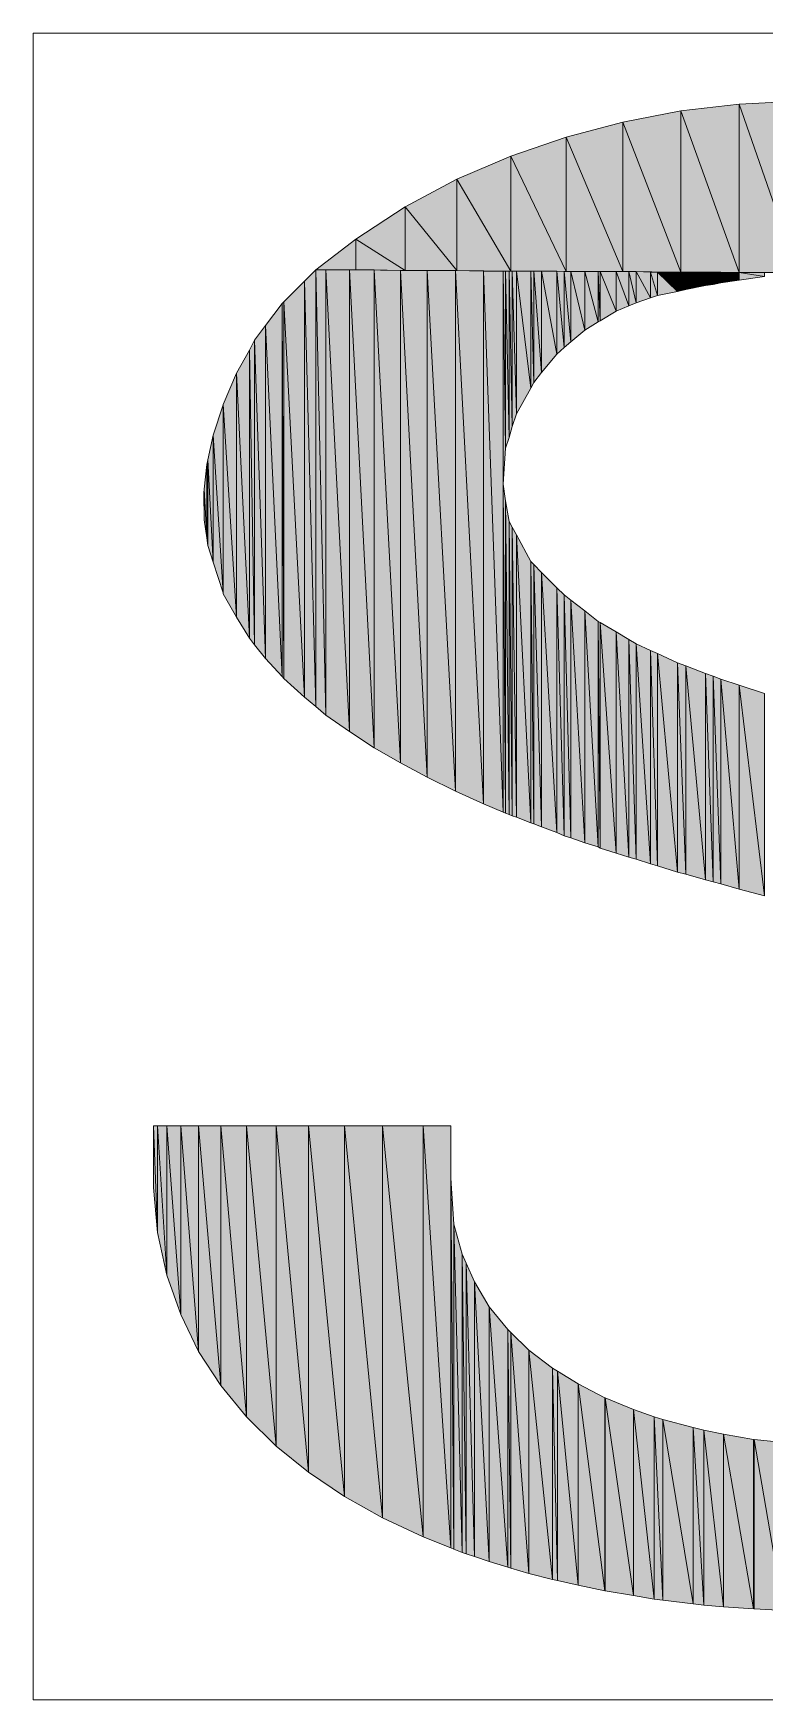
# Model space of a CAD drawing. Header units: millimetres. Extents: x 0 to 207, y 0 to 293.
# Drawn here: x 43.62 to 48.65, y 265.42 to 276.87 of the extents above; entities that cross this region are included whole.
import ezdxf

# ---------------------------------------------------------------- set-up
doc = ezdxf.new("R2010")
doc.units = ezdxf.units.MM

msp = doc.modelspace()

# ---------------------------------------------------------------- hatches: boundary and pattern name
h = msp.add_hatch(color=0)
h.dxf.hatch_style = 2
h.paths.add_polyline_path([(48.0695, 275.226639), (48.0695, 276.334361), (47.670861, 276.25675)])
h = msp.add_hatch(color=0)
h.dxf.hatch_style = 2
h.paths.add_polyline_path([(48.471667, 275.223111), (48.471667, 276.380222), (48.0695, 276.334361)])
h = msp.add_hatch(color=0)
h.dxf.hatch_style = 2
h.paths.add_polyline_path([(48.0695, 275.226639), (48.471667, 275.223111), (48.0695, 276.334361)])
h = msp.add_hatch(color=0)
h.dxf.hatch_style = 2
h.paths.add_polyline_path([(48.873833, 275.223111), (48.873833, 276.401389), (48.471667, 276.380222)])
h = msp.add_hatch(color=0)
h.dxf.hatch_style = 2
h.paths.add_polyline_path([(48.471667, 275.223111), (48.873833, 275.223111), (48.471667, 276.380222)])
h = msp.add_hatch(color=0)
h.dxf.hatch_style = 2
h.paths.add_polyline_path([(47.670861, 275.230167), (47.670861, 276.25675), (47.282806, 276.154444)])
h = msp.add_hatch(color=0)
h.dxf.hatch_style = 2
h.paths.add_polyline_path([(47.670861, 275.230167), (48.0695, 275.226639), (47.670861, 276.25675)])
h = msp.add_hatch(color=0)
h.dxf.hatch_style = 2
h.paths.add_polyline_path([(47.282806, 275.230167), (47.282806, 276.154444), (46.901806, 276.023917)])
h = msp.add_hatch(color=0)
h.dxf.hatch_style = 2
h.paths.add_polyline_path([(47.282806, 275.230167), (47.670861, 275.230167), (47.282806, 276.154444)])
h = msp.add_hatch(color=0)
h.dxf.hatch_style = 2
h.paths.add_polyline_path([(46.901806, 275.233694), (46.901806, 276.023917), (46.531389, 275.865167)])
h = msp.add_hatch(color=0)
h.dxf.hatch_style = 2
h.paths.add_polyline_path([(46.901806, 275.233694), (47.282806, 275.230167), (46.901806, 276.023917)])
h = msp.add_hatch(color=0)
h.dxf.hatch_style = 2
h.paths.add_polyline_path([(46.531389, 275.237222), (46.531389, 275.865167), (46.175083, 275.674667)])
h = msp.add_hatch(color=0)
h.dxf.hatch_style = 2
h.paths.add_polyline_path([(46.531389, 275.237222), (46.901806, 275.233694), (46.531389, 275.865167)])
h = msp.add_hatch(color=0)
h.dxf.hatch_style = 2
h.paths.add_polyline_path([(46.175083, 275.237222), (46.175083, 275.674667), (45.836417, 275.452417)])
h = msp.add_hatch(color=0)
h.dxf.hatch_style = 2
h.paths.add_polyline_path([(46.175083, 275.237222), (46.531389, 275.237222), (46.175083, 275.674667)])
h = msp.add_hatch(color=0)
h.dxf.hatch_style = 2
h.paths.add_polyline_path([(45.836417, 275.24075), (45.836417, 275.452417), (45.56125, 275.24075)])
h = msp.add_hatch(color=0)
h.dxf.hatch_style = 2
h.paths.add_polyline_path([(45.836417, 275.24075), (46.175083, 275.237222), (45.836417, 275.452417)])
h = msp.add_hatch(color=0)
h.dxf.hatch_style = 2
h.paths.add_polyline_path([(45.56125, 272.242139), (45.56125, 275.24075), (45.483639, 275.163139)])
h = msp.add_hatch(color=0)
h.dxf.hatch_style = 2
h.paths.add_polyline_path([(45.56125, 272.242139), (45.631806, 272.182167), (45.56125, 275.24075)])
h = msp.add_hatch(color=0)
h.dxf.hatch_style = 2
h.paths.add_polyline_path([(45.631806, 272.182167), (45.631806, 275.24075), (45.56125, 275.24075)])
h = msp.add_hatch(color=0)
h.dxf.hatch_style = 2
h.paths.add_polyline_path([(45.631806, 272.182167), (45.794083, 272.069278), (45.631806, 275.24075)])
h = msp.add_hatch(color=0)
h.dxf.hatch_style = 2
h.paths.add_polyline_path([(45.794083, 272.069278), (45.794083, 275.24075), (45.631806, 275.24075)])
h = msp.add_hatch(color=0)
h.dxf.hatch_style = 2
h.paths.add_polyline_path([(45.794083, 272.069278), (45.963417, 271.956389), (45.794083, 275.24075)])
h = msp.add_hatch(color=0)
h.dxf.hatch_style = 2
h.paths.add_polyline_path([(45.963417, 271.956389), (45.963417, 275.24075), (45.794083, 275.24075)])
h = msp.add_hatch(color=0)
h.dxf.hatch_style = 2
h.paths.add_polyline_path([(45.963417, 271.956389), (46.143333, 271.854083), (45.963417, 275.24075)])
h = msp.add_hatch(color=0)
h.dxf.hatch_style = 2
h.paths.add_polyline_path([(46.143333, 271.854083), (46.143333, 275.237222), (45.963417, 275.24075)])
h = msp.add_hatch(color=0)
h.dxf.hatch_style = 2
h.paths.add_polyline_path([(46.143333, 271.854083), (46.326778, 271.755306), (46.143333, 275.237222)])
h = msp.add_hatch(color=0)
h.dxf.hatch_style = 2
h.paths.add_polyline_path([(46.326778, 271.755306), (46.326778, 275.237222), (46.143333, 275.237222)])
h = msp.add_hatch(color=0)
h.dxf.hatch_style = 2
h.paths.add_polyline_path([(46.326778, 271.755306), (46.520806, 271.660056), (46.326778, 275.237222)])
h = msp.add_hatch(color=0)
h.dxf.hatch_style = 2
h.paths.add_polyline_path([(46.520806, 271.660056), (46.520806, 275.237222), (46.326778, 275.237222)])
h = msp.add_hatch(color=0)
h.dxf.hatch_style = 2
h.paths.add_polyline_path([(46.520806, 271.660056), (46.714833, 271.571861), (46.520806, 275.237222)])
h = msp.add_hatch(color=0)
h.dxf.hatch_style = 2
h.paths.add_polyline_path([(46.714833, 271.571861), (46.714833, 275.233694), (46.520806, 275.237222)])
h = msp.add_hatch(color=0)
h.dxf.hatch_style = 2
h.paths.add_polyline_path([(46.714833, 271.571861), (46.848889, 271.515417), (46.714833, 275.233694)])
h = msp.add_hatch(color=0)
h.dxf.hatch_style = 2
h.paths.add_polyline_path([(46.848889, 271.515417), (46.848889, 275.233694), (46.714833, 275.233694)])
h = msp.add_hatch(color=0)
h.dxf.hatch_style = 2
h.paths.add_polyline_path([(46.848889, 273.769667), (46.866528, 274.016611), (46.848889, 275.233694)])
h = msp.add_hatch(color=0)
h.dxf.hatch_style = 2
h.paths.add_polyline_path([(46.866528, 274.016611), (46.866528, 275.233694), (46.848889, 275.233694)])
h = msp.add_hatch(color=0)
h.dxf.hatch_style = 2
h.paths.add_polyline_path([(46.866528, 274.016611), (46.891222, 274.090694), (46.866528, 275.233694)])
h = msp.add_hatch(color=0)
h.dxf.hatch_style = 2
h.paths.add_polyline_path([(46.891222, 274.090694), (46.891222, 275.233694), (46.866528, 275.233694)])
h = msp.add_hatch(color=0)
h.dxf.hatch_style = 2
h.paths.add_polyline_path([(46.891222, 274.090694), (46.912389, 274.164778), (46.891222, 275.233694)])
h = msp.add_hatch(color=0)
h.dxf.hatch_style = 2
h.paths.add_polyline_path([(46.912389, 274.164778), (46.912389, 275.233694), (46.891222, 275.233694)])
h = msp.add_hatch(color=0)
h.dxf.hatch_style = 2
h.paths.add_polyline_path([(46.912389, 274.164778), (46.940611, 274.252972), (46.912389, 275.233694)])
h = msp.add_hatch(color=0)
h.dxf.hatch_style = 2
h.paths.add_polyline_path([(46.940611, 274.252972), (46.940611, 275.233694), (46.912389, 275.233694)])
h = msp.add_hatch(color=0)
h.dxf.hatch_style = 2
h.paths.add_polyline_path([(46.940611, 274.252972), (47.039389, 274.429361), (46.940611, 275.233694)])
h = msp.add_hatch(color=0)
h.dxf.hatch_style = 2
h.paths.add_polyline_path([(47.039389, 274.429361), (47.039389, 275.233694), (46.940611, 275.233694)])
h = msp.add_hatch(color=0)
h.dxf.hatch_style = 2
h.paths.add_polyline_path([(47.039389, 274.429361), (47.060556, 274.468167), (47.039389, 275.233694)])
h = msp.add_hatch(color=0)
h.dxf.hatch_style = 2
h.paths.add_polyline_path([(47.060556, 274.468167), (47.060556, 275.233694), (47.039389, 275.233694)])
h = msp.add_hatch(color=0)
h.dxf.hatch_style = 2
h.paths.add_polyline_path([(47.060556, 274.468167), (47.113472, 274.535194), (47.060556, 275.233694)])
h = msp.add_hatch(color=0)
h.dxf.hatch_style = 2
h.paths.add_polyline_path([(47.113472, 274.535194), (47.113472, 275.233694), (47.060556, 275.233694)])
h = msp.add_hatch(color=0)
h.dxf.hatch_style = 2
h.paths.add_polyline_path([(47.113472, 274.535194), (47.219306, 274.662194), (47.113472, 275.233694)])
h = msp.add_hatch(color=0)
h.dxf.hatch_style = 2
h.paths.add_polyline_path([(47.219306, 274.662194), (47.219306, 275.233694), (47.113472, 275.233694)])
h = msp.add_hatch(color=0)
h.dxf.hatch_style = 2
h.paths.add_polyline_path([(47.219306, 274.662194), (47.268694, 274.708056), (47.219306, 275.233694)])
h = msp.add_hatch(color=0)
h.dxf.hatch_style = 2
h.paths.add_polyline_path([(47.268694, 274.708056), (47.268694, 275.230167), (47.219306, 275.233694)])
h = msp.add_hatch(color=0)
h.dxf.hatch_style = 2
h.paths.add_polyline_path([(47.268694, 274.708056), (47.314556, 274.746861), (47.268694, 275.230167)])
h = msp.add_hatch(color=0)
h.dxf.hatch_style = 2
h.paths.add_polyline_path([(47.314556, 274.746861), (47.314556, 275.230167), (47.268694, 275.230167)])
h = msp.add_hatch(color=0)
h.dxf.hatch_style = 2
h.paths.add_polyline_path([(47.314556, 274.746861), (47.409806, 274.828), (47.314556, 275.230167)])
h = msp.add_hatch(color=0)
h.dxf.hatch_style = 2
h.paths.add_polyline_path([(47.409806, 274.828), (47.409806, 275.230167), (47.314556, 275.230167)])
h = msp.add_hatch(color=0)
h.dxf.hatch_style = 2
h.paths.add_polyline_path([(47.409806, 274.828), (47.501528, 274.884444), (47.409806, 275.230167)])
h = msp.add_hatch(color=0)
h.dxf.hatch_style = 2
h.paths.add_polyline_path([(47.501528, 274.884444), (47.501528, 275.230167), (47.409806, 275.230167)])
h = msp.add_hatch(color=0)
h.dxf.hatch_style = 2
h.paths.add_polyline_path([(47.501528, 274.884444), (47.515639, 274.8915), (47.501528, 275.230167)])
h = msp.add_hatch(color=0)
h.dxf.hatch_style = 2
h.paths.add_polyline_path([(47.515639, 274.8915), (47.515639, 275.230167), (47.501528, 275.230167)])
h = msp.add_hatch(color=0)
h.dxf.hatch_style = 2
h.paths.add_polyline_path([(47.515639, 274.8915), (47.625, 274.958528), (47.515639, 275.230167)])
h = msp.add_hatch(color=0)
h.dxf.hatch_style = 2
h.paths.add_polyline_path([(47.625, 274.958528), (47.625, 275.230167), (47.515639, 275.230167)])
h = msp.add_hatch(color=0)
h.dxf.hatch_style = 2
h.paths.add_polyline_path([(47.625, 274.958528), (47.713194, 274.993806), (47.625, 275.230167)])
h = msp.add_hatch(color=0)
h.dxf.hatch_style = 2
h.paths.add_polyline_path([(47.713194, 274.993806), (47.713194, 275.230167), (47.625, 275.230167)])
h = msp.add_hatch(color=0)
h.dxf.hatch_style = 2
h.paths.add_polyline_path([(47.713194, 274.993806), (47.762583, 275.014972), (47.713194, 275.230167)])
h = msp.add_hatch(color=0)
h.dxf.hatch_style = 2
h.paths.add_polyline_path([(47.762583, 275.014972), (47.762583, 275.230167), (47.713194, 275.230167)])
h = msp.add_hatch(color=0)
h.dxf.hatch_style = 2
h.paths.add_polyline_path([(47.762583, 275.014972), (47.861361, 275.05025), (47.762583, 275.230167)])
h = msp.add_hatch(color=0)
h.dxf.hatch_style = 2
h.paths.add_polyline_path([(47.861361, 275.05025), (47.861361, 275.226639), (47.762583, 275.230167)])
h = msp.add_hatch(color=0)
h.dxf.hatch_style = 2
h.paths.add_polyline_path([(47.861361, 275.05025), (47.91075, 275.064361), (47.861361, 275.226639)])
h = msp.add_hatch(color=0)
h.dxf.hatch_style = 2
h.paths.add_polyline_path([(47.91075, 275.064361), (47.91075, 275.226639), (47.861361, 275.226639)])
h = msp.add_hatch(color=0)
h.dxf.hatch_style = 2
h.paths.add_polyline_path([(47.91075, 275.064361), (48.048333, 275.092583), (47.91075, 275.226639)])
h = msp.add_hatch(color=0)
h.dxf.hatch_style = 2
h.paths.add_polyline_path([(48.048333, 275.092583), (48.048333, 275.226639), (47.91075, 275.226639)])
h = msp.add_hatch(color=0)
h.dxf.hatch_style = 2
h.paths.add_polyline_path([(48.048333, 275.092583), (48.104778, 275.106694), (48.048333, 275.226639)])
h = msp.add_hatch(color=0)
h.dxf.hatch_style = 2
h.paths.add_polyline_path([(48.104778, 275.106694), (48.104778, 275.226639), (48.048333, 275.226639)])
h = msp.add_hatch(color=0)
h.dxf.hatch_style = 2
h.paths.add_polyline_path([(48.104778, 275.106694), (48.238833, 275.134917), (48.104778, 275.226639)])
h = msp.add_hatch(color=0)
h.dxf.hatch_style = 2
h.paths.add_polyline_path([(48.238833, 275.134917), (48.238833, 275.226639), (48.104778, 275.226639)])
h = msp.add_hatch(color=0)
h.dxf.hatch_style = 2
h.paths.add_polyline_path([(48.238833, 275.134917), (48.29175, 275.141972), (48.238833, 275.226639)])
h = msp.add_hatch(color=0)
h.dxf.hatch_style = 2
h.paths.add_polyline_path([(48.29175, 275.141972), (48.29175, 275.226639), (48.238833, 275.226639)])
h = msp.add_hatch(color=0)
h.dxf.hatch_style = 2
h.paths.add_polyline_path([(48.29175, 275.141972), (48.344667, 275.152556), (48.29175, 275.226639)])
h = msp.add_hatch(color=0)
h.dxf.hatch_style = 2
h.paths.add_polyline_path([(48.344667, 275.152556), (48.344667, 275.226639), (48.29175, 275.226639)])
h = msp.add_hatch(color=0)
h.dxf.hatch_style = 2
h.paths.add_polyline_path([(48.344667, 275.152556), (48.471667, 275.170194), (48.344667, 275.226639)])
h = msp.add_hatch(color=0)
h.dxf.hatch_style = 2
h.paths.add_polyline_path([(48.471667, 275.170194), (48.471667, 275.223111), (48.344667, 275.226639)])
h = msp.add_hatch(color=0)
h.dxf.hatch_style = 2
h.paths.add_polyline_path([(48.471667, 275.170194), (48.644528, 275.194889), (48.471667, 275.223111)])
h = msp.add_hatch(color=0)
h.dxf.hatch_style = 2
h.paths.add_polyline_path([(48.644528, 275.194889), (48.644528, 275.223111), (48.471667, 275.223111)])
h = msp.add_hatch(color=0)
h.dxf.hatch_style = 2
h.paths.add_polyline_path([(48.644528, 275.194889), (48.644528, 275.223111)])
h = msp.add_hatch(color=0)
h.dxf.hatch_style = 2
h.paths.add_polyline_path([(45.483639, 272.305639), (45.483639, 275.163139), (45.342528, 275.022028)])
h = msp.add_hatch(color=0)
h.dxf.hatch_style = 2
h.paths.add_polyline_path([(45.483639, 272.305639), (45.56125, 272.242139), (45.483639, 275.163139)])
h = msp.add_hatch(color=0)
h.dxf.hatch_style = 2
h.paths.add_polyline_path([(45.331944, 272.44675), (45.331944, 275.011444), (45.215528, 274.85975)])
h = msp.add_hatch(color=0)
h.dxf.hatch_style = 2
h.paths.add_polyline_path([(45.342528, 272.432639), (45.342528, 275.022028), (45.331944, 275.011444)])
h = msp.add_hatch(color=0)
h.dxf.hatch_style = 2
h.paths.add_polyline_path([(45.331944, 272.44675), (45.342528, 272.432639), (45.331944, 275.011444)])
h = msp.add_hatch(color=0)
h.dxf.hatch_style = 2
h.paths.add_polyline_path([(45.342528, 272.432639), (45.483639, 272.305639), (45.342528, 275.022028)])
h = msp.add_hatch(color=0)
h.dxf.hatch_style = 2
h.paths.add_polyline_path([(45.215528, 272.570222), (45.215528, 274.85975), (45.141444, 274.757444)])
h = msp.add_hatch(color=0)
h.dxf.hatch_style = 2
h.paths.add_polyline_path([(45.215528, 272.570222), (45.331944, 272.44675), (45.215528, 274.85975)])
h = msp.add_hatch(color=0)
h.dxf.hatch_style = 2
h.paths.add_polyline_path([(45.141444, 272.665472), (45.141444, 274.757444), (45.106167, 274.690417)])
h = msp.add_hatch(color=0)
h.dxf.hatch_style = 2
h.paths.add_polyline_path([(45.141444, 272.665472), (45.215528, 272.570222), (45.141444, 274.757444)])
h = msp.add_hatch(color=0)
h.dxf.hatch_style = 2
h.paths.add_polyline_path([(45.106167, 272.711333), (45.106167, 274.690417), (45.017972, 274.531667)])
h = msp.add_hatch(color=0)
h.dxf.hatch_style = 2
h.paths.add_polyline_path([(45.106167, 272.711333), (45.141444, 272.665472), (45.106167, 274.690417)])
h = msp.add_hatch(color=0)
h.dxf.hatch_style = 2
h.paths.add_polyline_path([(45.017972, 272.855972), (45.017972, 274.531667), (44.92625, 274.316472)])
h = msp.add_hatch(color=0)
h.dxf.hatch_style = 2
h.paths.add_polyline_path([(45.017972, 272.855972), (45.106167, 272.711333), (45.017972, 274.531667)])
h = msp.add_hatch(color=0)
h.dxf.hatch_style = 2
h.paths.add_polyline_path([(44.92625, 273.021778), (44.92625, 274.312944), (44.855694, 274.104806)])
h = msp.add_hatch(color=0)
h.dxf.hatch_style = 2
h.paths.add_polyline_path([(44.92625, 273.014722), (44.92625, 274.316472)])
h = msp.add_hatch(color=0)
h.dxf.hatch_style = 2
h.paths.add_polyline_path([(44.92625, 273.014722), (45.017972, 272.855972), (44.92625, 274.316472)])
h = msp.add_hatch(color=0)
h.dxf.hatch_style = 2
h.paths.add_polyline_path([(44.92625, 273.021778), (44.92625, 274.312944)])
h = msp.add_hatch(color=0)
h.dxf.hatch_style = 2
h.paths.add_polyline_path([(44.855694, 273.233444), (44.855694, 274.104806), (44.820417, 273.935472)])
h = msp.add_hatch(color=0)
h.dxf.hatch_style = 2
h.paths.add_polyline_path([(44.855694, 273.233444), (44.92625, 273.021778), (44.855694, 274.104806)])
h = msp.add_hatch(color=0)
h.dxf.hatch_style = 2
h.paths.add_polyline_path([(44.820417, 273.346333), (44.820417, 273.935472), (44.813361, 273.903722)])
h = msp.add_hatch(color=0)
h.dxf.hatch_style = 2
h.paths.add_polyline_path([(44.820417, 273.346333), (44.855694, 273.233444), (44.820417, 273.935472)])
h = msp.add_hatch(color=0)
h.dxf.hatch_style = 2
h.paths.add_polyline_path([(44.813361, 273.39925), (44.813361, 273.903722), (44.795722, 273.734389)])
h = msp.add_hatch(color=0)
h.dxf.hatch_style = 2
h.paths.add_polyline_path([(44.813361, 273.39925), (44.820417, 273.346333), (44.813361, 273.903722)])
h = msp.add_hatch(color=0)
h.dxf.hatch_style = 2
h.paths.add_polyline_path([(44.795722, 273.522722), (44.795722, 273.734389), (44.792194, 273.709694)])
h = msp.add_hatch(color=0)
h.dxf.hatch_style = 2
h.paths.add_polyline_path([(44.795722, 273.522722), (44.813361, 273.39925), (44.795722, 273.734389)])
h = msp.add_hatch(color=0)
h.dxf.hatch_style = 2
h.paths.add_polyline_path([(46.848889, 271.515417), (46.866528, 271.508361), (46.848889, 273.769667)])
h = msp.add_hatch(color=0)
h.dxf.hatch_style = 2
h.paths.add_polyline_path([(46.866528, 271.508361), (46.866528, 273.65325), (46.848889, 273.769667)])
h = msp.add_hatch(color=0)
h.dxf.hatch_style = 2
h.paths.add_polyline_path([(46.866528, 271.508361), (46.891222, 271.497778), (46.866528, 273.65325)])
h = msp.add_hatch(color=0)
h.dxf.hatch_style = 2
h.paths.add_polyline_path([(46.891222, 271.497778), (46.891222, 273.512139), (46.866528, 273.65325)])
h = msp.add_hatch(color=0)
h.dxf.hatch_style = 2
h.paths.add_polyline_path([(46.891222, 271.497778), (46.912389, 271.490722), (46.891222, 273.512139)])
h = msp.add_hatch(color=0)
h.dxf.hatch_style = 2
h.paths.add_polyline_path([(46.912389, 271.490722), (46.912389, 273.473333), (46.891222, 273.512139)])
h = msp.add_hatch(color=0)
h.dxf.hatch_style = 2
h.paths.add_polyline_path([(46.912389, 271.490722), (46.940611, 271.480139), (46.912389, 273.473333)])
h = msp.add_hatch(color=0)
h.dxf.hatch_style = 2
h.paths.add_polyline_path([(46.940611, 271.480139), (46.940611, 273.420417), (46.912389, 273.473333)])
h = msp.add_hatch(color=0)
h.dxf.hatch_style = 2
h.paths.add_polyline_path([(46.940611, 271.480139), (47.039389, 271.441333), (46.940611, 273.420417)])
h = msp.add_hatch(color=0)
h.dxf.hatch_style = 2
h.paths.add_polyline_path([(47.039389, 271.441333), (47.039389, 273.236972), (46.940611, 273.420417)])
h = msp.add_hatch(color=0)
h.dxf.hatch_style = 2
h.paths.add_polyline_path([(47.039389, 271.441333), (47.060556, 271.434278), (47.039389, 273.236972)])
h = msp.add_hatch(color=0)
h.dxf.hatch_style = 2
h.paths.add_polyline_path([(47.060556, 271.434278), (47.060556, 273.215806), (47.039389, 273.236972)])
h = msp.add_hatch(color=0)
h.dxf.hatch_style = 2
h.paths.add_polyline_path([(47.060556, 271.434278), (47.113472, 271.413111), (47.060556, 273.215806)])
h = msp.add_hatch(color=0)
h.dxf.hatch_style = 2
h.paths.add_polyline_path([(47.113472, 271.413111), (47.113472, 273.162889), (47.060556, 273.215806)])
h = msp.add_hatch(color=0)
h.dxf.hatch_style = 2
h.paths.add_polyline_path([(47.113472, 271.413111), (47.219306, 271.374306), (47.113472, 273.162889)])
h = msp.add_hatch(color=0)
h.dxf.hatch_style = 2
h.paths.add_polyline_path([(47.219306, 271.374306), (47.219306, 273.057056), (47.113472, 273.162889)])
h = msp.add_hatch(color=0)
h.dxf.hatch_style = 2
h.paths.add_polyline_path([(47.219306, 271.374306), (47.268694, 271.353139), (47.219306, 273.057056)])
h = msp.add_hatch(color=0)
h.dxf.hatch_style = 2
h.paths.add_polyline_path([(47.268694, 271.353139), (47.268694, 273.007667), (47.219306, 273.057056)])
h = msp.add_hatch(color=0)
h.dxf.hatch_style = 2
h.paths.add_polyline_path([(47.268694, 271.353139), (47.314556, 271.339028), (47.268694, 273.007667)])
h = msp.add_hatch(color=0)
h.dxf.hatch_style = 2
h.paths.add_polyline_path([(47.314556, 271.339028), (47.314556, 272.972389), (47.268694, 273.007667)])
h = msp.add_hatch(color=0)
h.dxf.hatch_style = 2
h.paths.add_polyline_path([(47.314556, 271.339028), (47.409806, 271.30375), (47.314556, 272.972389)])
h = msp.add_hatch(color=0)
h.dxf.hatch_style = 2
h.paths.add_polyline_path([(47.409806, 271.30375), (47.409806, 272.898306), (47.314556, 272.972389)])
h = msp.add_hatch(color=0)
h.dxf.hatch_style = 2
h.paths.add_polyline_path([(47.409806, 271.30375), (47.501528, 271.275528), (47.409806, 272.898306)])
h = msp.add_hatch(color=0)
h.dxf.hatch_style = 2
h.paths.add_polyline_path([(47.501528, 271.275528), (47.501528, 272.824222), (47.409806, 272.898306)])
h = msp.add_hatch(color=0)
h.dxf.hatch_style = 2
h.paths.add_polyline_path([(47.501528, 271.275528), (47.515639, 271.268472), (47.501528, 272.824222)])
h = msp.add_hatch(color=0)
h.dxf.hatch_style = 2
h.paths.add_polyline_path([(47.515639, 271.268472), (47.515639, 272.817167), (47.501528, 272.824222)])
h = msp.add_hatch(color=0)
h.dxf.hatch_style = 2
h.paths.add_polyline_path([(47.515639, 271.268472), (47.625, 271.233194), (47.515639, 272.817167)])
h = msp.add_hatch(color=0)
h.dxf.hatch_style = 2
h.paths.add_polyline_path([(47.625, 271.233194), (47.625, 272.753667), (47.515639, 272.817167)])
h = msp.add_hatch(color=0)
h.dxf.hatch_style = 2
h.paths.add_polyline_path([(47.625, 271.233194), (47.713194, 271.204972), (47.625, 272.753667)])
h = msp.add_hatch(color=0)
h.dxf.hatch_style = 2
h.paths.add_polyline_path([(47.713194, 271.204972), (47.713194, 272.70075), (47.625, 272.753667)])
h = msp.add_hatch(color=0)
h.dxf.hatch_style = 2
h.paths.add_polyline_path([(47.713194, 271.204972), (47.762583, 271.190861), (47.713194, 272.70075)])
h = msp.add_hatch(color=0)
h.dxf.hatch_style = 2
h.paths.add_polyline_path([(47.762583, 271.190861), (47.762583, 272.672528), (47.713194, 272.70075)])
h = msp.add_hatch(color=0)
h.dxf.hatch_style = 2
h.paths.add_polyline_path([(47.762583, 271.190861), (47.861361, 271.159111), (47.762583, 272.672528)])
h = msp.add_hatch(color=0)
h.dxf.hatch_style = 2
h.paths.add_polyline_path([(47.861361, 271.159111), (47.861361, 272.626667), (47.762583, 272.672528)])
h = msp.add_hatch(color=0)
h.dxf.hatch_style = 2
h.paths.add_polyline_path([(47.861361, 271.159111), (47.91075, 271.145), (47.861361, 272.626667)])
h = msp.add_hatch(color=0)
h.dxf.hatch_style = 2
h.paths.add_polyline_path([(47.91075, 271.145), (47.91075, 272.6055), (47.861361, 272.626667)])
h = msp.add_hatch(color=0)
h.dxf.hatch_style = 2
h.paths.add_polyline_path([(47.91075, 271.145), (48.048333, 271.102667), (47.91075, 272.6055)])
h = msp.add_hatch(color=0)
h.dxf.hatch_style = 2
h.paths.add_polyline_path([(48.048333, 271.102667), (48.048333, 272.542), (47.91075, 272.6055)])
h = msp.add_hatch(color=0)
h.dxf.hatch_style = 2
h.paths.add_polyline_path([(48.048333, 271.102667), (48.104778, 271.088556), (48.048333, 272.542)])
h = msp.add_hatch(color=0)
h.dxf.hatch_style = 2
h.paths.add_polyline_path([(48.104778, 271.088556), (48.104778, 272.520833), (48.048333, 272.542)])
h = msp.add_hatch(color=0)
h.dxf.hatch_style = 2
h.paths.add_polyline_path([(48.104778, 271.088556), (48.238833, 271.04975), (48.104778, 272.520833)])
h = msp.add_hatch(color=0)
h.dxf.hatch_style = 2
h.paths.add_polyline_path([(48.238833, 271.04975), (48.238833, 272.467917), (48.104778, 272.520833)])
h = msp.add_hatch(color=0)
h.dxf.hatch_style = 2
h.paths.add_polyline_path([(48.238833, 271.04975), (48.29175, 271.035639), (48.238833, 272.467917)])
h = msp.add_hatch(color=0)
h.dxf.hatch_style = 2
h.paths.add_polyline_path([(48.29175, 271.035639), (48.29175, 272.450278), (48.238833, 272.467917)])
h = msp.add_hatch(color=0)
h.dxf.hatch_style = 2
h.paths.add_polyline_path([(48.29175, 271.035639), (48.344667, 271.021528), (48.29175, 272.450278)])
h = msp.add_hatch(color=0)
h.dxf.hatch_style = 2
h.paths.add_polyline_path([(48.344667, 271.021528), (48.344667, 272.429111), (48.29175, 272.450278)])
h = msp.add_hatch(color=0)
h.dxf.hatch_style = 2
h.paths.add_polyline_path([(48.344667, 271.021528), (48.471667, 270.98625), (48.344667, 272.429111)])
h = msp.add_hatch(color=0)
h.dxf.hatch_style = 2
h.paths.add_polyline_path([(48.471667, 270.98625), (48.471667, 272.386778), (48.344667, 272.429111)])
h = msp.add_hatch(color=0)
h.dxf.hatch_style = 2
h.paths.add_polyline_path([(48.471667, 270.98625), (48.644528, 270.940389), (48.471667, 272.386778)])
h = msp.add_hatch(color=0)
h.dxf.hatch_style = 2
h.paths.add_polyline_path([(48.644528, 270.940389), (48.644528, 272.330333), (48.471667, 272.386778)])
h = msp.add_hatch(color=0)
h.dxf.hatch_style = 2
h.paths.add_polyline_path([(48.644528, 270.940389), (48.644528, 272.330333)])
h = msp.add_hatch(color=0)
h.dxf.hatch_style = 2
h.paths.add_polyline_path([(44.446472, 268.936611), (44.474694, 268.626167), (44.446472, 269.359944)])
h = msp.add_hatch(color=0)
h.dxf.hatch_style = 2
h.paths.add_polyline_path([(44.474694, 268.626167), (44.474694, 269.359944), (44.446472, 269.359944)])
h = msp.add_hatch(color=0)
h.dxf.hatch_style = 2
h.paths.add_polyline_path([(44.474694, 268.626167), (44.538194, 268.333361), (44.474694, 269.359944)])
h = msp.add_hatch(color=0)
h.dxf.hatch_style = 2
h.paths.add_polyline_path([(44.538194, 268.333361), (44.538194, 269.359944), (44.474694, 269.359944)])
h = msp.add_hatch(color=0)
h.dxf.hatch_style = 2
h.paths.add_polyline_path([(44.538194, 268.333361), (44.633444, 268.061722), (44.538194, 269.359944)])
h = msp.add_hatch(color=0)
h.dxf.hatch_style = 2
h.paths.add_polyline_path([(44.633444, 268.061722), (44.633444, 269.359944), (44.538194, 269.359944)])
h = msp.add_hatch(color=0)
h.dxf.hatch_style = 2
h.paths.add_polyline_path([(44.633444, 268.061722), (44.756917, 267.807722), (44.633444, 269.359944)])
h = msp.add_hatch(color=0)
h.dxf.hatch_style = 2
h.paths.add_polyline_path([(44.756917, 267.807722), (44.756917, 269.359944), (44.633444, 269.359944)])
h = msp.add_hatch(color=0)
h.dxf.hatch_style = 2
h.paths.add_polyline_path([(44.756917, 267.807722), (44.908611, 267.574889), (44.756917, 269.359944)])
h = msp.add_hatch(color=0)
h.dxf.hatch_style = 2
h.paths.add_polyline_path([(44.908611, 267.574889), (44.908611, 269.359944), (44.756917, 269.359944)])
h = msp.add_hatch(color=0)
h.dxf.hatch_style = 2
h.paths.add_polyline_path([(44.908611, 267.574889), (45.085, 267.359694), (44.908611, 269.359944)])
h = msp.add_hatch(color=0)
h.dxf.hatch_style = 2
h.paths.add_polyline_path([(45.085, 267.359694), (45.085, 269.359944), (44.908611, 269.359944)])
h = msp.add_hatch(color=0)
h.dxf.hatch_style = 2
h.paths.add_polyline_path([(45.085, 267.359694), (45.289611, 267.158611), (45.085, 269.359944)])
h = msp.add_hatch(color=0)
h.dxf.hatch_style = 2
h.paths.add_polyline_path([(45.289611, 267.158611), (45.289611, 269.359944), (45.085, 269.359944)])
h = msp.add_hatch(color=0)
h.dxf.hatch_style = 2
h.paths.add_polyline_path([(45.289611, 267.158611), (45.511861, 266.978694), (45.289611, 269.359944)])
h = msp.add_hatch(color=0)
h.dxf.hatch_style = 2
h.paths.add_polyline_path([(45.511861, 266.978694), (45.511861, 269.359944), (45.289611, 269.359944)])
h = msp.add_hatch(color=0)
h.dxf.hatch_style = 2
h.paths.add_polyline_path([(45.511861, 266.978694), (45.758806, 266.812889), (45.511861, 269.359944)])
h = msp.add_hatch(color=0)
h.dxf.hatch_style = 2
h.paths.add_polyline_path([(45.758806, 266.812889), (45.758806, 269.359944), (45.511861, 269.359944)])
h = msp.add_hatch(color=0)
h.dxf.hatch_style = 2
h.paths.add_polyline_path([(45.758806, 266.812889), (46.019861, 266.664722), (45.758806, 269.359944)])
h = msp.add_hatch(color=0)
h.dxf.hatch_style = 2
h.paths.add_polyline_path([(46.019861, 266.664722), (46.019861, 269.359944), (45.758806, 269.359944)])
h = msp.add_hatch(color=0)
h.dxf.hatch_style = 2
h.paths.add_polyline_path([(46.019861, 266.664722), (46.298556, 266.534194), (46.019861, 269.359944)])
h = msp.add_hatch(color=0)
h.dxf.hatch_style = 2
h.paths.add_polyline_path([(46.298556, 266.534194), (46.298556, 269.359944), (46.019861, 269.359944)])
h = msp.add_hatch(color=0)
h.dxf.hatch_style = 2
h.paths.add_polyline_path([(46.298556, 266.534194), (46.489056, 266.460111), (46.298556, 269.359944)])
h = msp.add_hatch(color=0)
h.dxf.hatch_style = 2
h.paths.add_polyline_path([(46.489056, 266.460111), (46.489056, 269.359944), (46.298556, 269.359944)])
h = msp.add_hatch(color=0)
h.dxf.hatch_style = 2
h.paths.add_polyline_path([(46.489056, 266.460111), (46.510222, 266.449528), (46.489056, 269.000111)])
h = msp.add_hatch(color=0)
h.dxf.hatch_style = 2
h.paths.add_polyline_path([(46.510222, 266.449528), (46.510222, 268.682611), (46.489056, 269.000111)])
h = msp.add_hatch(color=0)
h.dxf.hatch_style = 2
h.paths.add_polyline_path([(46.510222, 266.449528), (46.566667, 266.428361), (46.510222, 268.682611)])
h = msp.add_hatch(color=0)
h.dxf.hatch_style = 2
h.paths.add_polyline_path([(46.566667, 266.428361), (46.566667, 268.478), (46.510222, 268.682611)])
h = msp.add_hatch(color=0)
h.dxf.hatch_style = 2
h.paths.add_polyline_path([(46.566667, 266.428361), (46.594889, 266.417778), (46.566667, 268.478)])
h = msp.add_hatch(color=0)
h.dxf.hatch_style = 2
h.paths.add_polyline_path([(46.594889, 266.417778), (46.594889, 268.4145), (46.566667, 268.478)])
h = msp.add_hatch(color=0)
h.dxf.hatch_style = 2
h.paths.add_polyline_path([(46.594889, 266.417778), (46.651333, 266.400139), (46.594889, 268.4145)])
h = msp.add_hatch(color=0)
h.dxf.hatch_style = 2
h.paths.add_polyline_path([(46.651333, 266.400139), (46.651333, 268.2875), (46.594889, 268.4145)])
h = msp.add_hatch(color=0)
h.dxf.hatch_style = 2
h.paths.add_polyline_path([(46.651333, 266.400139), (46.753639, 266.364861), (46.651333, 268.2875)])
h = msp.add_hatch(color=0)
h.dxf.hatch_style = 2
h.paths.add_polyline_path([(46.753639, 266.364861), (46.753639, 268.114639), (46.651333, 268.2875)])
h = msp.add_hatch(color=0)
h.dxf.hatch_style = 2
h.paths.add_polyline_path([(46.753639, 266.364861), (46.880639, 266.326056), (46.753639, 268.114639)])
h = msp.add_hatch(color=0)
h.dxf.hatch_style = 2
h.paths.add_polyline_path([(46.880639, 266.326056), (46.880639, 267.959417), (46.753639, 268.114639)])
h = msp.add_hatch(color=0)
h.dxf.hatch_style = 2
h.paths.add_polyline_path([(46.880639, 266.326056), (46.901806, 266.319), (46.880639, 267.959417)])
h = msp.add_hatch(color=0)
h.dxf.hatch_style = 2
h.paths.add_polyline_path([(46.901806, 266.319), (46.901806, 267.93825), (46.880639, 267.959417)])
h = msp.add_hatch(color=0)
h.dxf.hatch_style = 2
h.paths.add_polyline_path([(46.901806, 266.319), (47.025278, 266.283722), (46.901806, 267.93825)])
h = msp.add_hatch(color=0)
h.dxf.hatch_style = 2
h.paths.add_polyline_path([(47.025278, 266.283722), (47.025278, 267.818306), (46.901806, 267.93825)])
h = msp.add_hatch(color=0)
h.dxf.hatch_style = 2
h.paths.add_polyline_path([(47.025278, 266.283722), (47.187556, 266.241389), (47.025278, 267.818306)])
h = msp.add_hatch(color=0)
h.dxf.hatch_style = 2
h.paths.add_polyline_path([(47.187556, 266.241389), (47.187556, 267.694833), (47.025278, 267.818306)])
h = msp.add_hatch(color=0)
h.dxf.hatch_style = 2
h.paths.add_polyline_path([(47.187556, 266.241389), (47.222833, 266.234333), (47.187556, 267.694833)])
h = msp.add_hatch(color=0)
h.dxf.hatch_style = 2
h.paths.add_polyline_path([(47.222833, 266.234333), (47.222833, 267.673667), (47.187556, 267.694833)])
h = msp.add_hatch(color=0)
h.dxf.hatch_style = 2
h.paths.add_polyline_path([(47.222833, 266.234333), (47.363944, 266.202583), (47.222833, 267.673667)])
h = msp.add_hatch(color=0)
h.dxf.hatch_style = 2
h.paths.add_polyline_path([(47.363944, 266.202583), (47.363944, 267.585472), (47.222833, 267.673667)])
h = msp.add_hatch(color=0)
h.dxf.hatch_style = 2
h.paths.add_polyline_path([(47.363944, 266.202583), (47.547389, 266.163778), (47.363944, 267.585472)])
h = msp.add_hatch(color=0)
h.dxf.hatch_style = 2
h.paths.add_polyline_path([(47.547389, 266.163778), (47.547389, 267.490222), (47.363944, 267.585472)])
h = msp.add_hatch(color=0)
h.dxf.hatch_style = 2
h.paths.add_polyline_path([(47.547389, 266.163778), (47.547389, 267.490222)])
h = msp.add_hatch(color=0)
h.dxf.hatch_style = 2
h.paths.add_polyline_path([(47.550917, 266.163778), (47.550917, 267.490222)])
h = msp.add_hatch(color=0)
h.dxf.hatch_style = 2
h.paths.add_polyline_path([(47.550917, 266.163778), (47.744944, 266.132028), (47.550917, 267.490222)])
h = msp.add_hatch(color=0)
h.dxf.hatch_style = 2
h.paths.add_polyline_path([(47.744944, 266.132028), (47.744944, 267.409083), (47.550917, 267.490222)])
h = msp.add_hatch(color=0)
h.dxf.hatch_style = 2
h.paths.add_polyline_path([(47.744944, 266.132028), (47.886056, 266.107333), (47.744944, 267.409083)])
h = msp.add_hatch(color=0)
h.dxf.hatch_style = 2
h.paths.add_polyline_path([(47.886056, 266.107333), (47.886056, 267.359694), (47.744944, 267.409083)])
h = msp.add_hatch(color=0)
h.dxf.hatch_style = 2
h.paths.add_polyline_path([(47.886056, 266.107333), (47.946028, 266.100278), (47.886056, 267.359694)])
h = msp.add_hatch(color=0)
h.dxf.hatch_style = 2
h.paths.add_polyline_path([(47.946028, 266.100278), (47.946028, 267.342056), (47.886056, 267.359694)])
h = msp.add_hatch(color=0)
h.dxf.hatch_style = 2
h.paths.add_polyline_path([(47.946028, 266.100278), (48.154167, 266.075583), (47.946028, 267.342056)])
h = msp.add_hatch(color=0)
h.dxf.hatch_style = 2
h.paths.add_polyline_path([(48.154167, 266.075583), (48.154167, 267.285611), (47.946028, 267.342056)])
h = msp.add_hatch(color=0)
h.dxf.hatch_style = 2
h.paths.add_polyline_path([(48.154167, 266.075583), (48.22825, 266.065), (48.154167, 267.285611)])
h = msp.add_hatch(color=0)
h.dxf.hatch_style = 2
h.paths.add_polyline_path([(48.22825, 266.065), (48.22825, 267.267972), (48.154167, 267.285611)])
h = msp.add_hatch(color=0)
h.dxf.hatch_style = 2
h.paths.add_polyline_path([(48.22825, 266.065), (48.362306, 266.054417), (48.22825, 267.267972)])
h = msp.add_hatch(color=0)
h.dxf.hatch_style = 2
h.paths.add_polyline_path([(48.362306, 266.054417), (48.362306, 267.23975), (48.22825, 267.267972)])
h = msp.add_hatch(color=0)
h.dxf.hatch_style = 2
h.paths.add_polyline_path([(48.362306, 266.054417), (48.570444, 266.040306), (48.362306, 267.23975)])
h = msp.add_hatch(color=0)
h.dxf.hatch_style = 2
h.paths.add_polyline_path([(48.570444, 266.040306), (48.570444, 267.204472), (48.362306, 267.23975)])
h = msp.add_hatch(color=0)
h.dxf.hatch_style = 2
h.paths.add_polyline_path([(48.570444, 266.040306), (48.570444, 267.204472)])
h = msp.add_hatch(color=0)
h.dxf.hatch_style = 2
h.paths.add_polyline_path([(48.573972, 266.040306), (48.573972, 267.204472)])
h = msp.add_hatch(color=0)
h.dxf.hatch_style = 2
h.paths.add_polyline_path([(48.573972, 266.040306), (48.775056, 266.029722), (48.573972, 267.204472)])
h = msp.add_hatch(color=0)
h.dxf.hatch_style = 2
h.paths.add_polyline_path([(48.775056, 266.029722), (48.775056, 267.183306), (48.573972, 267.204472)])

# ---------------------------------------------------------------- linework, layer by layer
at = {"color": 0, "lineweight": 0}
for points in [[(43.620972, 265.415889), (43.620972, 276.867056), (55.072139, 276.867056), (55.072139, 265.415889)], [(48.0695, 275.226639), (48.0695, 276.334361), (47.670861, 276.25675)], [(48.471667, 275.223111), (48.471667, 276.380222), (48.0695, 276.334361)], [(48.0695, 275.226639), (48.471667, 275.223111), (48.0695, 276.334361)], [(48.873833, 275.223111), (48.873833, 276.401389), (48.471667, 276.380222)], [(48.471667, 275.223111), (48.873833, 275.223111), (48.471667, 276.380222)], [(47.670861, 275.230167), (47.670861, 276.25675), (47.282806, 276.154444)], [(47.670861, 275.230167), (48.0695, 275.226639), (47.670861, 276.25675)], [(47.282806, 275.230167), (47.282806, 276.154444), (46.901806, 276.023917)], [(47.282806, 275.230167), (47.670861, 275.230167), (47.282806, 276.154444)], [(46.901806, 275.233694), (46.901806, 276.023917), (46.531389, 275.865167)], [(46.901806, 275.233694), (47.282806, 275.230167), (46.901806, 276.023917)], [(46.531389, 275.237222), (46.531389, 275.865167), (46.175083, 275.674667)], [(46.531389, 275.237222), (46.901806, 275.233694), (46.531389, 275.865167)], [(46.175083, 275.237222), (46.175083, 275.674667), (45.836417, 275.452417)], [(46.175083, 275.237222), (46.531389, 275.237222), (46.175083, 275.674667)], [(45.836417, 275.24075), (45.836417, 275.452417), (45.56125, 275.24075)], [(45.836417, 275.24075), (46.175083, 275.237222), (45.836417, 275.452417)], [(45.56125, 272.242139), (45.56125, 275.24075), (45.483639, 275.163139)], [(45.56125, 272.242139), (45.631806, 272.182167), (45.56125, 275.24075)], [(45.631806, 272.182167), (45.631806, 275.24075), (45.56125, 275.24075)], [(45.631806, 272.182167), (45.794083, 272.069278), (45.631806, 275.24075)], [(45.794083, 272.069278), (45.794083, 275.24075), (45.631806, 275.24075)], [(45.794083, 272.069278), (45.963417, 271.956389), (45.794083, 275.24075)], [(45.963417, 271.956389), (45.963417, 275.24075), (45.794083, 275.24075)], [(45.963417, 271.956389), (46.143333, 271.854083), (45.963417, 275.24075)], [(46.143333, 271.854083), (46.143333, 275.237222), (45.963417, 275.24075)], [(46.143333, 271.854083), (46.326778, 271.755306), (46.143333, 275.237222)], [(46.326778, 271.755306), (46.326778, 275.237222), (46.143333, 275.237222)], [(46.326778, 271.755306), (46.520806, 271.660056), (46.326778, 275.237222)], [(46.520806, 271.660056), (46.520806, 275.237222), (46.326778, 275.237222)], [(46.520806, 271.660056), (46.714833, 271.571861), (46.520806, 275.237222)], [(46.714833, 271.571861), (46.714833, 275.233694), (46.520806, 275.237222)], [(46.714833, 271.571861), (46.848889, 271.515417), (46.714833, 275.233694)], [(46.848889, 271.515417), (46.848889, 275.233694), (46.714833, 275.233694)], [(46.848889, 273.769667), (46.866528, 274.016611), (46.848889, 275.233694)], [(46.866528, 274.016611), (46.866528, 275.233694), (46.848889, 275.233694)], [(46.866528, 274.016611), (46.891222, 274.090694), (46.866528, 275.233694)], [(46.891222, 274.090694), (46.891222, 275.233694), (46.866528, 275.233694)], [(46.891222, 274.090694), (46.912389, 274.164778), (46.891222, 275.233694)], [(46.912389, 274.164778), (46.912389, 275.233694), (46.891222, 275.233694)], [(46.912389, 274.164778), (46.940611, 274.252972), (46.912389, 275.233694)], [(46.940611, 274.252972), (46.940611, 275.233694), (46.912389, 275.233694)], [(46.940611, 274.252972), (47.039389, 274.429361), (46.940611, 275.233694)], [(47.039389, 274.429361), (47.039389, 275.233694), (46.940611, 275.233694)], [(47.039389, 274.429361), (47.060556, 274.468167), (47.039389, 275.233694)], [(47.060556, 274.468167), (47.060556, 275.233694), (47.039389, 275.233694)], [(47.060556, 274.468167), (47.113472, 274.535194), (47.060556, 275.233694)], [(47.113472, 274.535194), (47.113472, 275.233694), (47.060556, 275.233694)], [(47.113472, 274.535194), (47.219306, 274.662194), (47.113472, 275.233694)], [(47.219306, 274.662194), (47.219306, 275.233694), (47.113472, 275.233694)], [(47.219306, 274.662194), (47.268694, 274.708056), (47.219306, 275.233694)], [(47.268694, 274.708056), (47.268694, 275.230167), (47.219306, 275.233694)], [(47.268694, 274.708056), (47.314556, 274.746861), (47.268694, 275.230167)], [(47.314556, 274.746861), (47.314556, 275.230167), (47.268694, 275.230167)], [(47.314556, 274.746861), (47.409806, 274.828), (47.314556, 275.230167)], [(47.409806, 274.828), (47.409806, 275.230167), (47.314556, 275.230167)], [(47.409806, 274.828), (47.501528, 274.884444), (47.409806, 275.230167)], [(47.501528, 274.884444), (47.501528, 275.230167), (47.409806, 275.230167)], [(47.501528, 274.884444), (47.515639, 274.8915), (47.501528, 275.230167)], [(47.515639, 274.8915), (47.515639, 275.230167), (47.501528, 275.230167)], [(47.515639, 274.8915), (47.625, 274.958528), (47.515639, 275.230167)], [(47.625, 274.958528), (47.625, 275.230167), (47.515639, 275.230167)], [(47.625, 274.958528), (47.713194, 274.993806), (47.625, 275.230167)], [(47.713194, 274.993806), (47.713194, 275.230167), (47.625, 275.230167)], [(47.713194, 274.993806), (47.762583, 275.014972), (47.713194, 275.230167)], [(47.762583, 275.014972), (47.762583, 275.230167), (47.713194, 275.230167)], [(47.762583, 275.014972), (47.861361, 275.05025), (47.762583, 275.230167)], [(47.861361, 275.05025), (47.861361, 275.226639), (47.762583, 275.230167)], [(47.861361, 275.05025), (47.91075, 275.064361), (47.861361, 275.226639)], [(47.91075, 275.064361), (47.91075, 275.226639), (47.861361, 275.226639)], [(47.91075, 275.064361), (48.048333, 275.092583), (47.91075, 275.226639)], [(48.048333, 275.092583), (48.048333, 275.226639), (47.91075, 275.226639)], [(48.048333, 275.092583), (48.104778, 275.106694), (48.048333, 275.226639)], [(48.104778, 275.106694), (48.104778, 275.226639), (48.048333, 275.226639)], [(48.104778, 275.106694), (48.238833, 275.134917), (48.104778, 275.226639)], [(48.238833, 275.134917), (48.238833, 275.226639), (48.104778, 275.226639)], [(48.238833, 275.134917), (48.29175, 275.141972), (48.238833, 275.226639)], [(48.29175, 275.141972), (48.29175, 275.226639), (48.238833, 275.226639)], [(48.29175, 275.141972), (48.344667, 275.152556), (48.29175, 275.226639)], [(48.344667, 275.152556), (48.344667, 275.226639), (48.29175, 275.226639)], [(48.344667, 275.152556), (48.471667, 275.170194), (48.344667, 275.226639)], [(48.471667, 275.170194), (48.471667, 275.223111), (48.344667, 275.226639)], [(48.471667, 275.170194), (48.644528, 275.194889), (48.471667, 275.223111)], [(48.644528, 275.194889), (48.644528, 275.223111), (48.471667, 275.223111)], [(48.644528, 275.194889), (48.644528, 275.223111)], [(45.483639, 272.305639), (45.483639, 275.163139), (45.342528, 275.022028)], [(45.483639, 272.305639), (45.56125, 272.242139), (45.483639, 275.163139)], [(45.331944, 272.44675), (45.331944, 275.011444), (45.215528, 274.85975)], [(45.342528, 272.432639), (45.342528, 275.022028), (45.331944, 275.011444)], [(45.331944, 272.44675), (45.342528, 272.432639), (45.331944, 275.011444)], [(45.342528, 272.432639), (45.483639, 272.305639), (45.342528, 275.022028)], [(45.215528, 272.570222), (45.215528, 274.85975), (45.141444, 274.757444)], [(45.215528, 272.570222), (45.331944, 272.44675), (45.215528, 274.85975)], [(45.141444, 272.665472), (45.141444, 274.757444), (45.106167, 274.690417)], [(45.141444, 272.665472), (45.215528, 272.570222), (45.141444, 274.757444)], [(45.106167, 272.711333), (45.106167, 274.690417), (45.017972, 274.531667)], [(45.106167, 272.711333), (45.141444, 272.665472), (45.106167, 274.690417)], [(45.017972, 272.855972), (45.017972, 274.531667), (44.92625, 274.316472)], [(45.017972, 272.855972), (45.106167, 272.711333), (45.017972, 274.531667)], [(44.92625, 273.021778), (44.92625, 274.312944), (44.855694, 274.104806)], [(44.92625, 273.014722), (44.92625, 274.316472)], [(44.92625, 273.014722), (45.017972, 272.855972), (44.92625, 274.316472)], [(44.92625, 273.021778), (44.92625, 274.312944)], [(44.855694, 273.233444), (44.855694, 274.104806), (44.820417, 273.935472)], [(44.855694, 273.233444), (44.92625, 273.021778), (44.855694, 274.104806)], [(44.820417, 273.346333), (44.820417, 273.935472), (44.813361, 273.903722)], [(44.820417, 273.346333), (44.855694, 273.233444), (44.820417, 273.935472)], [(44.813361, 273.39925), (44.813361, 273.903722), (44.795722, 273.734389)], [(44.813361, 273.39925), (44.820417, 273.346333), (44.813361, 273.903722)], [(44.795722, 273.522722), (44.795722, 273.734389), (44.792194, 273.709694)], [(44.795722, 273.522722), (44.813361, 273.39925), (44.795722, 273.734389)], [(46.848889, 271.515417), (46.866528, 271.508361), (46.848889, 273.769667)], [(46.866528, 271.508361), (46.866528, 273.65325), (46.848889, 273.769667)], [(46.866528, 271.508361), (46.891222, 271.497778), (46.866528, 273.65325)], [(46.891222, 271.497778), (46.891222, 273.512139), (46.866528, 273.65325)], [(46.891222, 271.497778), (46.912389, 271.490722), (46.891222, 273.512139)], [(46.912389, 271.490722), (46.912389, 273.473333), (46.891222, 273.512139)], [(46.912389, 271.490722), (46.940611, 271.480139), (46.912389, 273.473333)], [(46.940611, 271.480139), (46.940611, 273.420417), (46.912389, 273.473333)], [(46.940611, 271.480139), (47.039389, 271.441333), (46.940611, 273.420417)], [(47.039389, 271.441333), (47.039389, 273.236972), (46.940611, 273.420417)], [(47.039389, 271.441333), (47.060556, 271.434278), (47.039389, 273.236972)], [(47.060556, 271.434278), (47.060556, 273.215806), (47.039389, 273.236972)], [(47.060556, 271.434278), (47.113472, 271.413111), (47.060556, 273.215806)], [(47.113472, 271.413111), (47.113472, 273.162889), (47.060556, 273.215806)], [(47.113472, 271.413111), (47.219306, 271.374306), (47.113472, 273.162889)], [(47.219306, 271.374306), (47.219306, 273.057056), (47.113472, 273.162889)], [(47.219306, 271.374306), (47.268694, 271.353139), (47.219306, 273.057056)], [(47.268694, 271.353139), (47.268694, 273.007667), (47.219306, 273.057056)], [(47.268694, 271.353139), (47.314556, 271.339028), (47.268694, 273.007667)], [(47.314556, 271.339028), (47.314556, 272.972389), (47.268694, 273.007667)], [(47.314556, 271.339028), (47.409806, 271.30375), (47.314556, 272.972389)], [(47.409806, 271.30375), (47.409806, 272.898306), (47.314556, 272.972389)], [(47.409806, 271.30375), (47.501528, 271.275528), (47.409806, 272.898306)], [(47.501528, 271.275528), (47.501528, 272.824222), (47.409806, 272.898306)], [(47.501528, 271.275528), (47.515639, 271.268472), (47.501528, 272.824222)], [(47.515639, 271.268472), (47.515639, 272.817167), (47.501528, 272.824222)], [(47.515639, 271.268472), (47.625, 271.233194), (47.515639, 272.817167)], [(47.625, 271.233194), (47.625, 272.753667), (47.515639, 272.817167)], [(47.625, 271.233194), (47.713194, 271.204972), (47.625, 272.753667)], [(47.713194, 271.204972), (47.713194, 272.70075), (47.625, 272.753667)], [(47.713194, 271.204972), (47.762583, 271.190861), (47.713194, 272.70075)], [(47.762583, 271.190861), (47.762583, 272.672528), (47.713194, 272.70075)], [(47.762583, 271.190861), (47.861361, 271.159111), (47.762583, 272.672528)], [(47.861361, 271.159111), (47.861361, 272.626667), (47.762583, 272.672528)], [(47.861361, 271.159111), (47.91075, 271.145), (47.861361, 272.626667)], [(47.91075, 271.145), (47.91075, 272.6055), (47.861361, 272.626667)], [(47.91075, 271.145), (48.048333, 271.102667), (47.91075, 272.6055)], [(48.048333, 271.102667), (48.048333, 272.542), (47.91075, 272.6055)], [(48.048333, 271.102667), (48.104778, 271.088556), (48.048333, 272.542)], [(48.104778, 271.088556), (48.104778, 272.520833), (48.048333, 272.542)], [(48.104778, 271.088556), (48.238833, 271.04975), (48.104778, 272.520833)], [(48.238833, 271.04975), (48.238833, 272.467917), (48.104778, 272.520833)], [(48.238833, 271.04975), (48.29175, 271.035639), (48.238833, 272.467917)], [(48.29175, 271.035639), (48.29175, 272.450278), (48.238833, 272.467917)], [(48.29175, 271.035639), (48.344667, 271.021528), (48.29175, 272.450278)], [(48.344667, 271.021528), (48.344667, 272.429111), (48.29175, 272.450278)], [(48.344667, 271.021528), (48.471667, 270.98625), (48.344667, 272.429111)], [(48.471667, 270.98625), (48.471667, 272.386778), (48.344667, 272.429111)], [(48.471667, 270.98625), (48.644528, 270.940389), (48.471667, 272.386778)], [(48.644528, 270.940389), (48.644528, 272.330333), (48.471667, 272.386778)], [(48.644528, 270.940389), (48.644528, 272.330333)], [(44.446472, 268.936611), (44.474694, 268.626167), (44.446472, 269.359944)], [(44.474694, 268.626167), (44.474694, 269.359944), (44.446472, 269.359944)], [(44.474694, 268.626167), (44.538194, 268.333361), (44.474694, 269.359944)], [(44.538194, 268.333361), (44.538194, 269.359944), (44.474694, 269.359944)], [(44.538194, 268.333361), (44.633444, 268.061722), (44.538194, 269.359944)], [(44.633444, 268.061722), (44.633444, 269.359944), (44.538194, 269.359944)], [(44.633444, 268.061722), (44.756917, 267.807722), (44.633444, 269.359944)], [(44.756917, 267.807722), (44.756917, 269.359944), (44.633444, 269.359944)], [(44.756917, 267.807722), (44.908611, 267.574889), (44.756917, 269.359944)], [(44.908611, 267.574889), (44.908611, 269.359944), (44.756917, 269.359944)], [(44.908611, 267.574889), (45.085, 267.359694), (44.908611, 269.359944)], [(45.085, 267.359694), (45.085, 269.359944), (44.908611, 269.359944)], [(45.085, 267.359694), (45.289611, 267.158611), (45.085, 269.359944)], [(45.289611, 267.158611), (45.289611, 269.359944), (45.085, 269.359944)], [(45.289611, 267.158611), (45.511861, 266.978694), (45.289611, 269.359944)], [(45.511861, 266.978694), (45.511861, 269.359944), (45.289611, 269.359944)], [(45.511861, 266.978694), (45.758806, 266.812889), (45.511861, 269.359944)], [(45.758806, 266.812889), (45.758806, 269.359944), (45.511861, 269.359944)], [(45.758806, 266.812889), (46.019861, 266.664722), (45.758806, 269.359944)], [(46.019861, 266.664722), (46.019861, 269.359944), (45.758806, 269.359944)], [(46.019861, 266.664722), (46.298556, 266.534194), (46.019861, 269.359944)], [(46.298556, 266.534194), (46.298556, 269.359944), (46.019861, 269.359944)], [(46.298556, 266.534194), (46.489056, 266.460111), (46.298556, 269.359944)], [(46.489056, 266.460111), (46.489056, 269.359944), (46.298556, 269.359944)], [(46.489056, 266.460111), (46.510222, 266.449528), (46.489056, 269.000111)], [(46.510222, 266.449528), (46.510222, 268.682611), (46.489056, 269.000111)], [(46.510222, 266.449528), (46.566667, 266.428361), (46.510222, 268.682611)], [(46.566667, 266.428361), (46.566667, 268.478), (46.510222, 268.682611)], [(46.566667, 266.428361), (46.594889, 266.417778), (46.566667, 268.478)], [(46.594889, 266.417778), (46.594889, 268.4145), (46.566667, 268.478)], [(46.594889, 266.417778), (46.651333, 266.400139), (46.594889, 268.4145)], [(46.651333, 266.400139), (46.651333, 268.2875), (46.594889, 268.4145)], [(46.651333, 266.400139), (46.753639, 266.364861), (46.651333, 268.2875)], [(46.753639, 266.364861), (46.753639, 268.114639), (46.651333, 268.2875)], [(46.753639, 266.364861), (46.880639, 266.326056), (46.753639, 268.114639)], [(46.880639, 266.326056), (46.880639, 267.959417), (46.753639, 268.114639)], [(46.880639, 266.326056), (46.901806, 266.319), (46.880639, 267.959417)], [(46.901806, 266.319), (46.901806, 267.93825), (46.880639, 267.959417)], [(46.901806, 266.319), (47.025278, 266.283722), (46.901806, 267.93825)], [(47.025278, 266.283722), (47.025278, 267.818306), (46.901806, 267.93825)], [(47.025278, 266.283722), (47.187556, 266.241389), (47.025278, 267.818306)], [(47.187556, 266.241389), (47.187556, 267.694833), (47.025278, 267.818306)], [(47.187556, 266.241389), (47.222833, 266.234333), (47.187556, 267.694833)], [(47.222833, 266.234333), (47.222833, 267.673667), (47.187556, 267.694833)], [(47.222833, 266.234333), (47.363944, 266.202583), (47.222833, 267.673667)], [(47.363944, 266.202583), (47.363944, 267.585472), (47.222833, 267.673667)], [(47.363944, 266.202583), (47.547389, 266.163778), (47.363944, 267.585472)], [(47.547389, 266.163778), (47.547389, 267.490222), (47.363944, 267.585472)], [(47.547389, 266.163778), (47.547389, 267.490222)], [(47.550917, 266.163778), (47.550917, 267.490222)], [(47.550917, 266.163778), (47.744944, 266.132028), (47.550917, 267.490222)], [(47.744944, 266.132028), (47.744944, 267.409083), (47.550917, 267.490222)], [(47.744944, 266.132028), (47.886056, 266.107333), (47.744944, 267.409083)], [(47.886056, 266.107333), (47.886056, 267.359694), (47.744944, 267.409083)], [(47.886056, 266.107333), (47.946028, 266.100278), (47.886056, 267.359694)], [(47.946028, 266.100278), (47.946028, 267.342056), (47.886056, 267.359694)], [(47.946028, 266.100278), (48.154167, 266.075583), (47.946028, 267.342056)], [(48.154167, 266.075583), (48.154167, 267.285611), (47.946028, 267.342056)], [(48.154167, 266.075583), (48.22825, 266.065), (48.154167, 267.285611)], [(48.22825, 266.065), (48.22825, 267.267972), (48.154167, 267.285611)], [(48.22825, 266.065), (48.362306, 266.054417), (48.22825, 267.267972)], [(48.362306, 266.054417), (48.362306, 267.23975), (48.22825, 267.267972)], [(48.362306, 266.054417), (48.570444, 266.040306), (48.362306, 267.23975)], [(48.570444, 266.040306), (48.570444, 267.204472), (48.362306, 267.23975)], [(48.570444, 266.040306), (48.570444, 267.204472)], [(48.573972, 266.040306), (48.573972, 267.204472)], [(48.573972, 266.040306), (48.775056, 266.029722), (48.573972, 267.204472)], [(48.775056, 266.029722), (48.775056, 267.183306), (48.573972, 267.204472)]]:
    msp.add_lwpolyline(points, close=True, dxfattribs=at)

doc.saveas('drawing.dxf')
